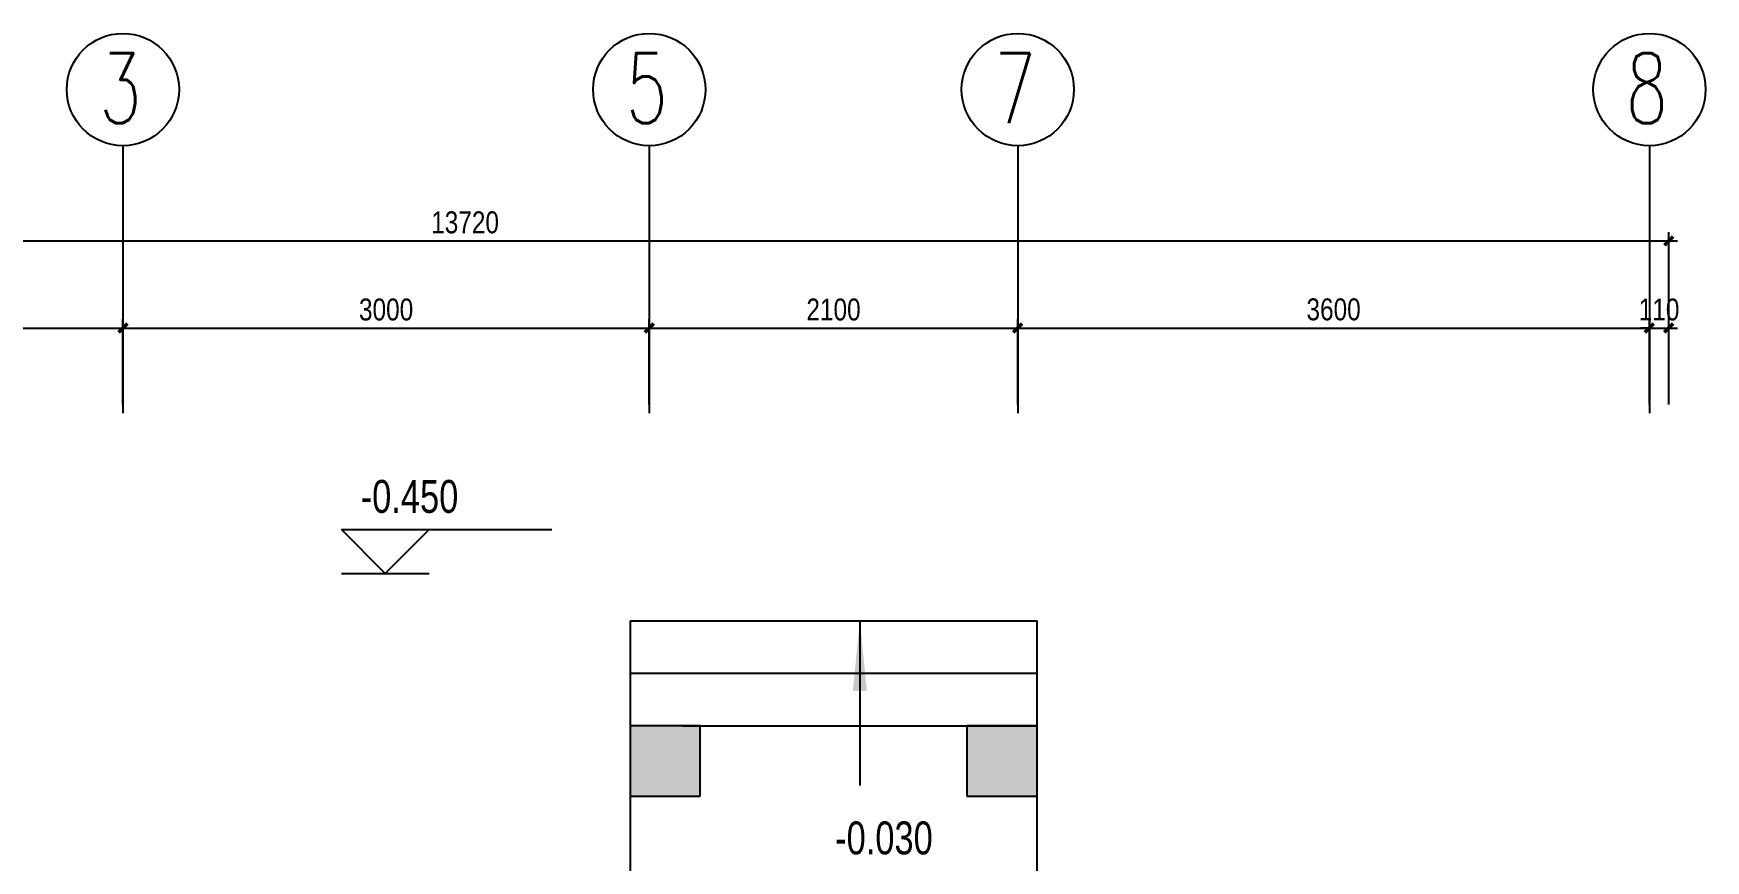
# Model space of a CAD drawing. Extents: x 160245 to 405305, y -111140 to 232735.
# Drawn here: x 169785 to 179315, y 227491 to 232206 of the extents above; entities that cross this region are included whole.
import ezdxf

# ---------------------------------------------------------------- set-up
doc = ezdxf.new("R2010")
doc.units = 0
doc.header["$LTSCALE"] = 10
doc.header["$MEASUREMENT"] = 0
doc.layers.get('Defpoints').update_dxf_attribs({"color": 229})
for name, color, linetype in [('P-O wall 原始墙体', 245, 'Continuous'), ('P-o 原建筑尺寸', 8, 'Continuous'), ('P-Stair 楼梯（原建筑设备）', 159, 'Continuous'), ('P-Text  平面文字', 9, 'Continuous')]:
    doc.layers.add(name, color=color, linetype=linetype)
doc.styles.add('1', font='simplex.shx', dxfattribs={"width": 0.8, "height": 3})
doc.styles.add('PDC DIM', font='PMingLiU-ExtB.ttf', dxfattribs={"width": 0.85})
doc.dimstyles.new('PDC-A2', dxfattribs={"dimscale": 0, "dimtxt": 2.5, "dimasz": 1, "dimexe": 1, "dimexo": 1, "dimgap": 0.7, "dimtad": 1, "dimdec": 0, "dimtxsty": 'PDC DIM', "dimblk": 'ARCHTICK', "dimcen": 1, "dimdle": 1, "dimclrd": 8, "dimclre": 8, "dimclrt": 9, "dimadec": 0, "dimazin": 0, "dimtfac": 1, "dimtdec": 0, "dimtix": 1, "dimtmove": 2, "dimatfit": 3, "dimldrblk": 'PDC A2 T R', "dimfxl": 10, "dimfxlon": 1, "dimarcsym": 0})

# ---------------------------------------------------------------- blocks, each defined once
blk = doc.blocks.new('_ArchTick')
at = {"color": 0, "linetype": 'ByBlock', "const_width": 0.4}
blk.add_lwpolyline([(-0.5, -0.5), (0.5, 0.5)], dxfattribs=at)
blk = doc.blocks.new('*D1402')
at = {"layer": 'Defpoints', "color": 0}
for p in [(170295.5, 230526.9), (166695.5, 230040.6), (170295.5, 230040.6)]:
    blk.add_point(p, dxfattribs=at)
at = {"layer": 'P-o 原建筑尺寸', "color": 8, "lineweight": -2}
for p, q in [((166695.5, 230090.6), (166695.5, 230576.9)), ((170295.5, 230090.6), (170295.5, 230576.9)), ((166645.5, 230526.9), (170345.5, 230526.9))]:
    blk.add_line(p, q, dxfattribs=at)
at = {"layer": 'P-o 原建筑尺寸', "color": 8, "lineweight": -2, "xscale": 50, "yscale": 50, "zscale": 50, "rotation": 180}
blk.add_blockref('_ArchTick', (166695.5, 230526.9), dxfattribs=at)
at = {"layer": 'P-o 原建筑尺寸', "color": 8, "lineweight": -2, "xscale": 50, "yscale": 50, "zscale": 50}
blk.add_blockref('_ArchTick', (170295.5, 230526.9), dxfattribs=at)
at = {"layer": 'P-o 原建筑尺寸', "color": 9, "insert": (168495.5, 230632.3), "char_height": 125, "attachment_point": 5, "style": 'PDC DIM'}
blk.add_mtext('3600', dxfattribs=at)
blk = doc.blocks.new('PDC A2 T R')
at = {"color": 0, "linetype": 'ByBlock'}
blk.add_line((0, 0), (-2, 0), dxfattribs=at)
for points in [[(-2.15, 0.89), (-1.49, 1.35), (-0.6, 0), (0, 0)], [(-2.15, -0.89), (-1.49, -1.35), (-0.6, 0), (0, 0)]]:
    blk.add_solid(points, dxfattribs=at)
blk = doc.blocks.new('*D1403')
at = {"layer": 'Defpoints', "color": 0}
for p in [(173295.5, 230526.9), (170295.5, 230040.6), (173295.5, 230040.6)]:
    blk.add_point(p, dxfattribs=at)
at = {"layer": 'P-o 原建筑尺寸', "color": 8, "lineweight": -2}
for p, q in [((170295.5, 230090.6), (170295.5, 230576.9)), ((173295.5, 230090.6), (173295.5, 230576.9)), ((170245.5, 230526.9), (173345.5, 230526.9))]:
    blk.add_line(p, q, dxfattribs=at)
at = {"layer": 'P-o 原建筑尺寸', "color": 8, "lineweight": -2, "xscale": 50, "yscale": 50, "zscale": 50, "rotation": 180}
blk.add_blockref('_ArchTick', (170295.5, 230526.9), dxfattribs=at)
at = {"layer": 'P-o 原建筑尺寸', "color": 8, "lineweight": -2, "xscale": 50, "yscale": 50, "zscale": 50}
blk.add_blockref('_ArchTick', (173295.5, 230526.9), dxfattribs=at)
at = {"layer": 'P-o 原建筑尺寸', "color": 9, "insert": (171795.5, 230631.5), "char_height": 125, "attachment_point": 5, "style": 'PDC DIM'}
blk.add_mtext('3000', dxfattribs=at)
blk = doc.blocks.new('*D1404')
at = {"layer": 'Defpoints', "color": 0}
for p in [(175395.5, 230526.9), (173295.5, 230040.6), (175395.5, 230040.6)]:
    blk.add_point(p, dxfattribs=at)
at = {"layer": 'P-o 原建筑尺寸', "color": 8, "lineweight": -2}
for p, q in [((173295.5, 230090.6), (173295.5, 230576.9)), ((175395.5, 230090.6), (175395.5, 230576.9)), ((173245.5, 230526.9), (175445.5, 230526.9))]:
    blk.add_line(p, q, dxfattribs=at)
at = {"layer": 'P-o 原建筑尺寸', "color": 8, "lineweight": -2, "xscale": 50, "yscale": 50, "zscale": 50, "rotation": 180}
blk.add_blockref('_ArchTick', (173295.5, 230526.9), dxfattribs=at)
at = {"layer": 'P-o 原建筑尺寸', "color": 8, "lineweight": -2, "xscale": 50, "yscale": 50, "zscale": 50}
blk.add_blockref('_ArchTick', (175395.5, 230526.9), dxfattribs=at)
at = {"layer": 'P-o 原建筑尺寸', "color": 9, "insert": (174345.5, 230631.5), "char_height": 125, "attachment_point": 5, "style": 'PDC DIM'}
blk.add_mtext('2100', dxfattribs=at)
blk = doc.blocks.new('*D1405')
at = {"layer": 'Defpoints', "color": 0}
for p in [(178995.5, 230526.9), (175395.5, 230040.6), (178995.5, 230040.6)]:
    blk.add_point(p, dxfattribs=at)
at = {"layer": 'P-o 原建筑尺寸', "color": 8, "lineweight": -2}
for p, q in [((175395.5, 230090.6), (175395.5, 230576.9)), ((178995.5, 230090.6), (178995.5, 230576.9)), ((175345.5, 230526.9), (179045.5, 230526.9))]:
    blk.add_line(p, q, dxfattribs=at)
at = {"layer": 'P-o 原建筑尺寸', "color": 8, "lineweight": -2, "xscale": 50, "yscale": 50, "zscale": 50, "rotation": 180}
blk.add_blockref('_ArchTick', (175395.5, 230526.9), dxfattribs=at)
at = {"layer": 'P-o 原建筑尺寸', "color": 8, "lineweight": -2, "xscale": 50, "yscale": 50, "zscale": 50}
blk.add_blockref('_ArchTick', (178995.5, 230526.9), dxfattribs=at)
at = {"layer": 'P-o 原建筑尺寸', "color": 9, "insert": (177195.5, 230632.3), "char_height": 125, "attachment_point": 5, "style": 'PDC DIM'}
blk.add_mtext('3600', dxfattribs=at)
blk = doc.blocks.new('*D1406')
at = {"layer": 'Defpoints', "color": 0}
for p in [(179105.5, 230526.9), (178995.5, 230040.6), (179105.5, 230040.6)]:
    blk.add_point(p, dxfattribs=at)
at = {"layer": 'P-o 原建筑尺寸', "color": 8, "lineweight": -2}
for p, q in [((178995.5, 230090.6), (178995.5, 230576.9)), ((179105.5, 230090.6), (179105.5, 230576.9)), ((178995.5, 230526.9), (178945.5, 230526.9)), ((178995.5, 230526.9), (179105.5, 230526.9)), ((179105.5, 230526.9), (179155.5, 230526.9))]:
    blk.add_line(p, q, dxfattribs=at)
at = {"layer": 'P-o 原建筑尺寸', "color": 8, "lineweight": -2, "xscale": 50, "yscale": 50, "zscale": 50}
blk.add_blockref('_ArchTick', (178995.5, 230526.9), dxfattribs=at)
at = {"layer": 'P-o 原建筑尺寸', "color": 8, "lineweight": -2, "xscale": 50, "yscale": 50, "zscale": 50, "rotation": 180}
blk.add_blockref('_ArchTick', (179105.5, 230526.9), dxfattribs=at)
at = {"layer": 'P-o 原建筑尺寸', "color": 9, "insert": (179050.5, 230631.5), "char_height": 125, "attachment_point": 5, "style": 'PDC DIM'}
blk.add_mtext('110', dxfattribs=at)
blk = doc.blocks.new('*D1407')
at = {"layer": 'Defpoints', "color": 0}
for p in [(179105.5, 231023.8), (165385.5, 230244.6), (179105.5, 230244.6)]:
    blk.add_point(p, dxfattribs=at)
at = {"layer": 'P-o 原建筑尺寸', "color": 8, "lineweight": -2}
for p, q in [((165335.5, 231023.8), (179155.5, 231023.8)), ((165385.5, 230523.8), (165385.5, 231073.8)), ((179105.5, 230523.8), (179105.5, 231073.8))]:
    blk.add_line(p, q, dxfattribs=at)
at = {"layer": 'P-o 原建筑尺寸', "color": 8, "lineweight": -2, "xscale": 50, "yscale": 50, "zscale": 50, "rotation": 180}
blk.add_blockref('_ArchTick', (165385.5, 231023.8), dxfattribs=at)
at = {"layer": 'P-o 原建筑尺寸', "color": 8, "lineweight": -2, "xscale": 50, "yscale": 50, "zscale": 50}
blk.add_blockref('_ArchTick', (179105.5, 231023.8), dxfattribs=at)
at = {"layer": 'P-o 原建筑尺寸', "color": 9, "insert": (172245.5, 231128.4), "char_height": 125, "attachment_point": 5, "style": 'PDC DIM'}
blk.add_mtext('13720', dxfattribs=at)

msp = doc.modelspace()

# ---------------------------------------------------------------- linework, layer by layer
at = {"layer": 'P-O wall 原始墙体'}
for p, q in [((173185.5, 228258.5), (173185.5, 227858.5)), ((173585.5, 228258.5), (173185.5, 228258.5)), ((173185.5, 228258.5), (173185.5, 227858.5)), ((173585.5, 227858.5), (173585.5, 228258.5)), ((175105.5, 228258.5), (175105.5, 227858.5)), ((175505.5, 228258.5), (175105.5, 228258.5)), ((175105.5, 228258.5), (175105.5, 227858.5)), ((175505.5, 227858.5), (175505.5, 228258.5)), ((173185.5, 227858.5), (173585.5, 227858.5)), ((175105.5, 227858.5), (175505.5, 227858.5))]:
    msp.add_line(p, q, dxfattribs=at)
for points in [[(173185.5, 228258.5), (173585.5, 228258.5), (173185.5, 227858.5), (173585.5, 227858.5)], [(175105.5, 228258.5), (175505.5, 228258.5), (175105.5, 227858.5), (175505.5, 227858.5)]]:
    msp.add_solid(points, dxfattribs=at)
at = {"layer": 'P-o 原建筑尺寸'}
for p, q in [((170295.5, 231566), (170295.5, 230040.6)), ((173295.5, 231566), (173295.5, 230040.6)), ((175395.5, 231566), (175395.5, 230040.6)), ((178995.5, 231566), (178995.5, 230040.6))]:
    msp.add_line(p, q, dxfattribs=at)
for centre in [(170295.5, 231886), (173295.5, 231886), (175395.5, 231886), (178995.5, 231886)]:
    msp.add_circle(centre, 320, dxfattribs=at)
at = {"layer": 'P-Stair 楼梯（原建筑设备）'}
for p, q in [((173185.5, 228858.5), (175505.5, 228858.5)), ((173185.5, 228858.5), (173185.5, 226758.5)), ((174495.5, 228858.5), (174495.5, 227918.7)), ((175505.5, 226758.5), (175505.5, 228858.5)), ((173185.5, 228558.5), (175505.5, 228558.5)), ((173485.5, 228258.5), (175505.5, 228258.5))]:
    msp.add_line(p, q, dxfattribs=at)
msp.add_solid([(174495.5, 228858.5), (174455.5, 228458.5), (174535.5, 228458.5)], dxfattribs=at)
at = {"layer": 'P-Text  平面文字'}
for p, q in [((171790.3, 229128.2), (171540.3, 229378.2)), ((171540.3, 229378.2), (172740.3, 229378.2)), ((172040.3, 229378.2), (171790.3, 229128.2)), ((171540.3, 229128.2), (172040.3, 229128.2))]:
    msp.add_line(p, q, dxfattribs=at)

# ---------------------------------------------------------------- texts
at = {"layer": 'P-o 原建筑尺寸', "style": '1', "width": 0.7}
for s, p in [('3', (170161.1, 231694)), ('5', (173161.1, 231694)), ('7', (175261.1, 231694)), ('8', (178861.1, 231694))]:
    msp.add_text(s, height=400, dxfattribs=at).set_placement(p)
at = {"layer": 'P-Text  平面文字', "style": 'PDC DIM', "width": 0.8}
for s, p in [('-0.450', (171650.6, 229473.1)), ('-0.030', (174354.7, 227526.6))]:
    msp.add_text(s, height=187.5, dxfattribs=at).set_placement(p)

# ---------------------------------------------------------------- dimensions: what is measured, and where the dimension line sits
at = {"layer": 'P-o 原建筑尺寸'}
for base, p1, p2, picture, middle in [((179105.5, 231023.8), (165385.5, 230244.6), (179105.5, 230244.6), '*D1407', (172245.5, 231128.4)), ((170295.5, 230526.9), (166695.5, 230040.6), (170295.5, 230040.6), '*D1402', (168495.5, 230632.3)), ((173295.5, 230526.9), (170295.5, 230040.6), (173295.5, 230040.6), '*D1403', (171795.5, 230631.5)), ((175395.5, 230526.9), (173295.5, 230040.6), (175395.5, 230040.6), '*D1404', (174345.5, 230631.5)), ((178995.5, 230526.9), (175395.5, 230040.6), (178995.5, 230040.6), '*D1405', (177195.5, 230632.3)), ((179105.5, 230526.9), (178995.5, 230040.6), (179105.5, 230040.6), '*D1406', (179050.5, 230631.5))]:
    dim = msp.add_linear_dim(base=base, p1=p1, p2=p2, dimstyle='PDC-A2', override={"dimscale": 50}, dxfattribs=at)
    dim.commit()
    dim.dimension.update_dxf_attribs({"geometry": picture, "text_midpoint": middle})

doc.saveas('drawing.dxf')
